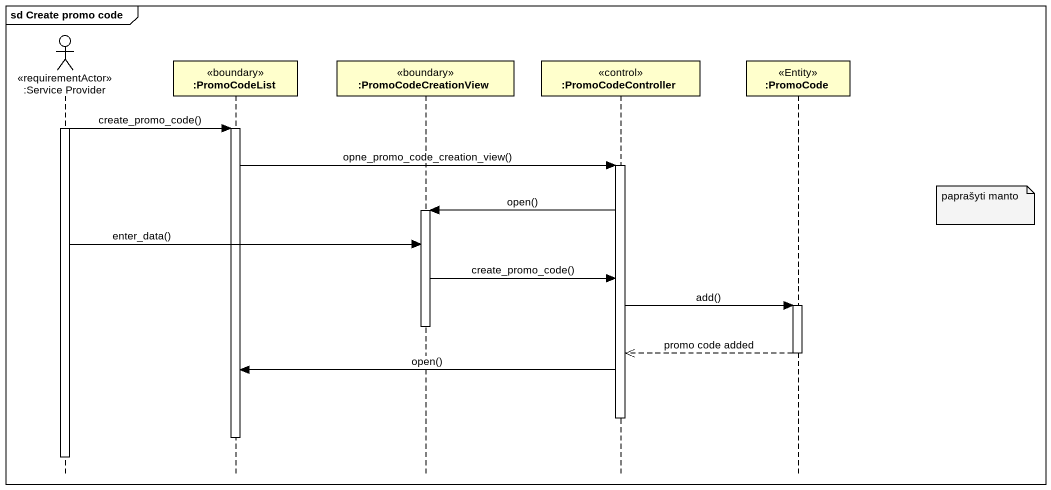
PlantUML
@startuml
mainframe sd Create promo code
hide footbox
actor ":Service Provider" as Service_Provider <<requirementActor>>
participant ":PromoCodeList" as PromoCodeList <<boundary>>
participant ":PromoCodeCreationView" as PromoCodeCreationView <<boundary>>
participant ":PromoCodeController" as PromoCodeController <<control>>
participant ":PromoCode" as PromoCode <<Entity>>

activate Service_Provider
Service_Provider -> PromoCodeList : create_promo_code()
activate PromoCodeList
PromoCodeList -> PromoCodeController : opne_promo_code_creation_view()
activate PromoCodeController
note right of PromoCode : paprašyti manto
PromoCodeController -> PromoCodeCreationView : open()
activate PromoCodeCreationView
Service_Provider -> PromoCodeCreationView : enter_data()
PromoCodeCreationView -> PromoCodeController : create_promo_code()
PromoCodeController -> PromoCode : add()
activate PromoCode
deactivate PromoCodeCreationView
PromoCode -->> PromoCodeController : promo code added
deactivate PromoCode
PromoCodeController -> PromoCodeList : open()
deactivate PromoCodeController
deactivate PromoCodeList
deactivate Service_Provider
@enduml
